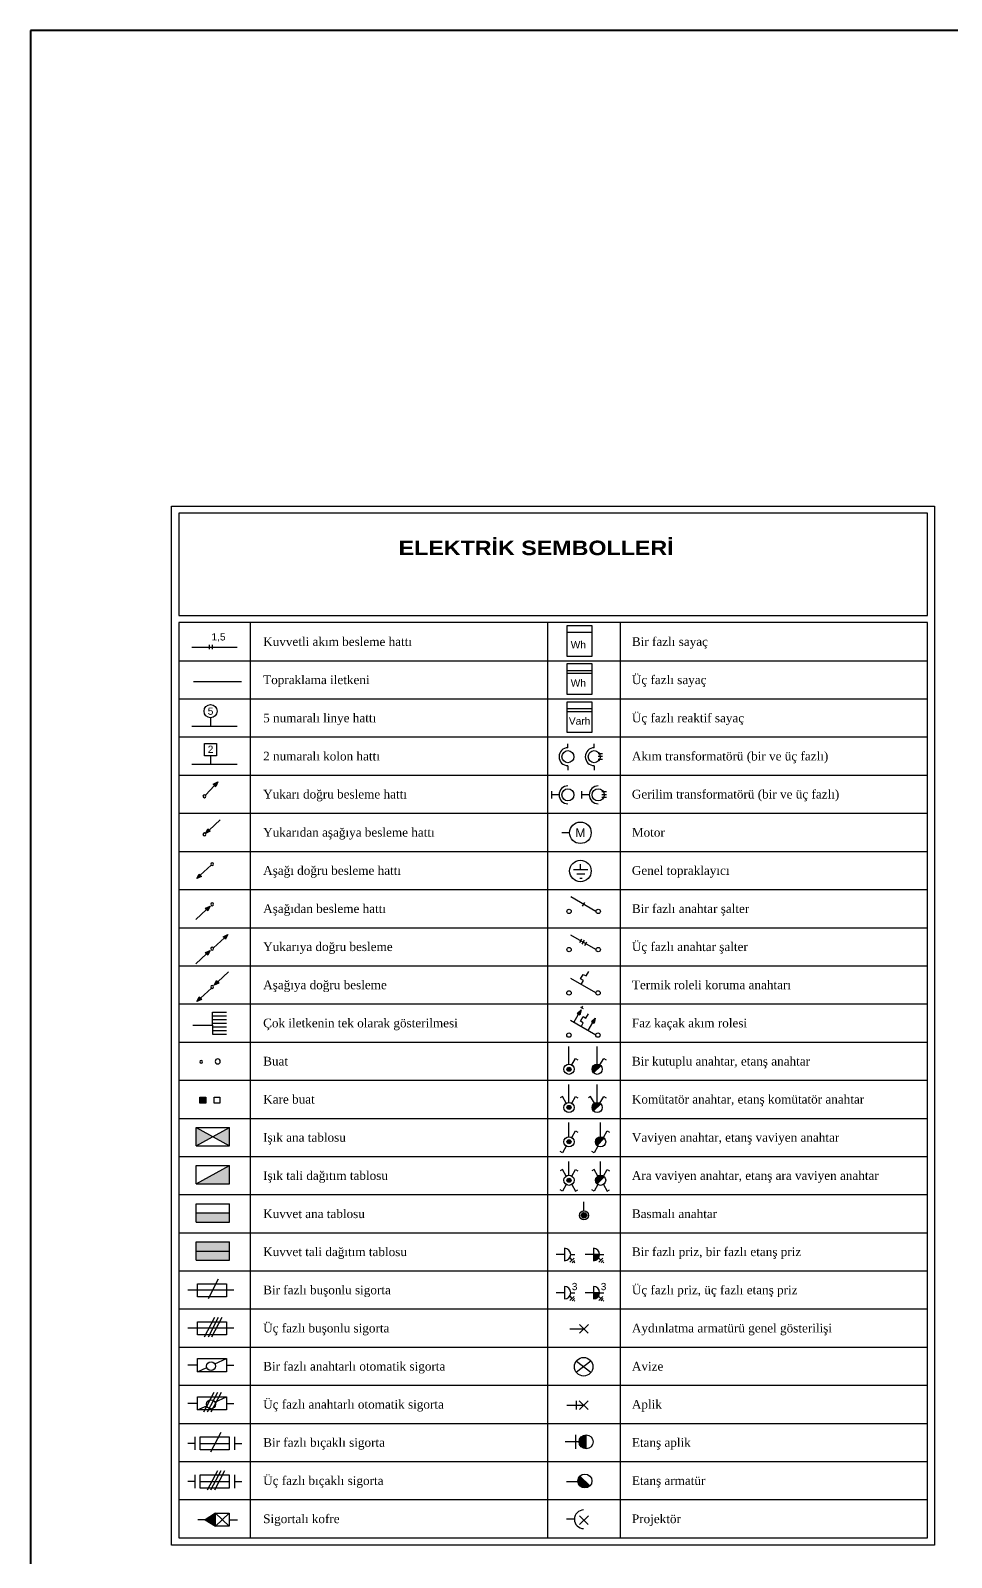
# Model space of a CAD drawing. Header units: metres. Extents: x 134072 to 172200, y 35728 to 38066.
# Drawn here: x 134072 to 134870, y 36742 to 38066 of the extents above; entities that cross this region are included whole.
import ezdxf
from ezdxf.enums import TextEntityAlignment as Align

# ---------------------------------------------------------------- set-up
doc = ezdxf.new("R2010")
doc.units = ezdxf.units.M
for name, color, linetype, lineweight in [('E-YAZI', 7, 'Continuous', 30), ('ELEKTRİK', 102, 'Continuous', 40), ('YAZI_02', 7, 'Continuous', 25)]:
    doc.layers.add(name, color=color, linetype=linetype, lineweight=lineweight)
doc.styles.add('baslik_6', font='', dxfattribs={"height": 13})
doc.styles.add('baslik_8', font='times.ttf', dxfattribs={"height": 12})
doc.styles.add('elektrik_02', font='arial.ttf', dxfattribs={"height": 10})
doc.styles.get('baslik_6').set_extended_font_data('Arial Black')

# ---------------------------------------------------------------- blocks, each defined once
blk = doc.blocks.new('cc1')
at = {"layer": 'YAZI_02'}
blk.add_line((0, 3), (0, -3), dxfattribs=at)
blk = doc.blocks.new('cc3')
at = {"layer": 'YAZI_02'}
for p, q in [((-4, 3), (-4, -3)), ((0, 3), (0, -3)), ((4, 3), (4, -3))]:
    blk.add_line(p, q, dxfattribs=at)

msp = doc.modelspace()

# ---------------------------------------------------------------- hatches: boundary and pattern name
at = {"layer": 'E-YAZI'}
for points in [[(134234.7, 37414.7), (134230.7, 37412.7), (134231.8, 37411.6), (134232.9, 37410.6)], [(134223.9, 37370), (134228.1, 37371.8), (134227, 37372.9), (134226, 37374)], [(134216.3, 37330.8), (134220.4, 37332.5), (134219.4, 37333.6), (134218.4, 37334.7)], [(134228.1, 37306.9), (134223.9, 37305.2), (134224.9, 37304), (134226, 37302.9)], [(134243.4, 37282.2), (134239.3, 37280.4), (134240.3, 37279.3), (134241.4, 37278.2)], [(134228.1, 37268.4), (134223.9, 37266.7), (134224.9, 37265.5), (134226, 37264.4)], [(134231.4, 37238.4), (134235.6, 37240.2), (134234.5, 37241.3), (134233.5, 37242.4)], [(134216.4, 37224.2), (134220.5, 37226), (134219.5, 37227.1), (134218.5, 37228.2)], [(134546.2, 37213.8), (134548.4, 37212.5), (134549.5, 37216.9)], [(134558.6, 37206.7), (134560.7, 37205.4), (134561.8, 37209.8)], [(134540.8, 37165.4, 1), (134537.2, 37165.4, 1)], [(134559, 37165.4, 0.198912), (134560.3, 37162.3), (134566.5, 37168.5, 0.668179)], [(134224.1, 37141.1), (134219.1, 37141.1), (134219.1, 37135.9), (134224.1, 37135.9)], [(134559, 37132.3, 0.198912), (134560.3, 37129.2), (134566.5, 37135.4, 0.668179)], [(134540.8, 37132.3, 1), (134537.2, 37132.3, 1)], [(134540.8, 37102.5, 1), (134537.2, 37102.5, 1)], [(134569.5, 37105.6, 0.668179), (134562, 37102.5, 0.198912), (134563.3, 37099.3)], [(134244.8, 37081.8), (134215.8, 37066), (134244.8, 37066)], [(134540.8, 37069.1, 1), (134537.2, 37069.1, 1)], [(134562, 37069.1, 0.198912), (134563.3, 37066), (134569.5, 37072.2, 0.668179)], [(134215.8, 37040.8), (134215.8, 37032.9), (134244.8, 37032.9), (134244.8, 37040.8)], [(134554.4, 37038.7, 1), (134549.6, 37038.7, 1)], [(134244.8, 37007.7), (134244.8, 37015.6), (134215.8, 37015.6), (134215.8, 37007.7)], [(134215.8, 37007.7), (134215.8, 36999.9), (134244.8, 36999.9), (134244.8, 37007.7)], [(134565.5, 37004.7), (134560.1, 37004.7), (134560.1, 36999.3, 0.414214)], [(134565.5, 36971.6), (134560.1, 36971.6), (134560.1, 36966.3, 0.414214)], [(134223.5, 36774.7), (134232.6, 36769), (134232.6, 36780.4)]]:
    msp.add_hatch(color=7, dxfattribs=at).paths.add_polyline_path(points)
h = msp.add_hatch(color=7, dxfattribs=at)
h.paths.add_polyline_path([(134215.8, 37099.1), (134230.3, 37107), (134215.8, 37114.8)])
h.paths.add_polyline_path([(134244.8, 37099.1), (134244.8, 37114.8), (134230.3, 37107)])
h = msp.add_hatch(color=7, dxfattribs=at)
edge = h.paths.add_edge_path()
edge.add_ellipse((134553.8, 36842.3), major_axis=(4.28, 4.28), ratio=1, start_angle=45, end_angle=225)
edge.add_line((134553.8, 36836.3), (134553.8, 36848.4))
h = msp.add_hatch(color=7, dxfattribs=at)
edge = h.paths.add_edge_path()
edge.add_ellipse((134552.8, 36808.3), major_axis=(-4.28, 4.28), ratio=1, start_angle=0, end_angle=180)
edge.add_line((134557, 36804), (134548.5, 36812.6))

# ---------------------------------------------------------------- linework, layer by layer
at = {"layer": 'E-YAZI', "color": 7}
for p, q in [((134194.4, 37653.9, 127785.9), (134855.9, 37653.9, 127785.9)), ((134194.4, 36752.7, 127785.9), (134194.4, 37653.9, 127785.9)), ((134855.9, 37653.9, 127785.9), (134855.9, 36752.7, 127785.9)), ((134849.6, 37647.6, 127785.9), (134200.7, 37647.6, 127785.9)), ((134200.7, 37647.6, 127785.9), (134200.7, 37559.1, 127785.9)), ((134849.6, 37559.1, 127785.9), (134849.6, 37647.6, 127785.9)), ((134200.7, 37559.1, 127785.9), (134849.6, 37559.1, 127785.9)), ((134849.6, 37552.8, 127785.9), (134200.7, 37552.8, 127785.9)), ((134200.7, 37552.8, 127785.9), (134200.7, 36759, 127785.9)), ((134262.6, 37552.8, 127785.9), (134262.6, 36759, 127785.9)), ((134520.4, 37552.8, 127785.9), (134520.4, 36759, 127785.9)), ((134583.4, 37552.8, 127785.9), (134583.4, 36759, 127785.9)), ((134849.6, 36759, 127785.9), (134849.6, 37552.8, 127785.9)), ((134227.2, 37533.5, 127785.9), (134227.2, 37529.7, 127785.9)), ((134229.7, 37533.5, 127785.9), (134229.7, 37529.7, 127785.9)), ((134537.4, 37544.4, 127785.9), (134558.8, 37544.4, 127785.9)), ((134200.7, 37519.7, 127785.9), (134849.6, 37519.7, 127785.9)), ((134212.1, 37531.6, 127785.9), (134251.3, 37531.6, 127785.9)), ((134537.4, 37511.3, 127785.9), (134558.8, 37511.3, 127785.9)), ((134537.4, 37508.8, 127785.9), (134558.8, 37508.8, 127785.9)), ((134213.5, 37501.6, 127785.9), (134255.2, 37501.6, 127785.9)), ((134200.7, 37486.7, 127785.9), (134849.6, 37486.7, 127785.9)), ((134228.3, 37470.3, 127785.9), (134228.3, 37463, 127785.9)), ((134537.4, 37478.2, 127785.9), (134558.8, 37478.2, 127785.9)), ((134537.4, 37475.7, 127785.9), (134558.8, 37475.7, 127785.9)), ((134200.7, 37453.6, 127785.9), (134849.6, 37453.6, 127785.9)), ((134212.1, 37463, 127785.9), (134251.3, 37463, 127785.9)), ((134223.1, 37447.8, 127785.9), (134233.6, 37447.8, 127785.9)), ((134223.1, 37437.2, 127785.9), (134223.1, 37447.8, 127785.9)), ((134233.6, 37447.8, 127785.9), (134233.6, 37437.2, 127785.9)), ((134538.1, 37444.2, 127785.9), (134538.1, 37447.7, 127785.9)), ((134560.9, 37444.2, 127785.9), (134560.9, 37447.7, 127785.9)), ((134564.2, 37439.4, 127785.9), (134568, 37439.4, 127785.9)), ((134212.1, 37429.9, 127785.9), (134251.3, 37429.9, 127785.9)), ((134233.6, 37437.2, 127785.9), (134223.1, 37437.2, 127785.9)), ((134228.3, 37437.2, 127785.9), (134228.3, 37429.9, 127785.9)), ((134538.1, 37428.7, 127785.9), (134538.1, 37424.9, 127785.9)), ((134560.9, 37428.7, 127785.9), (134560.9, 37424.9, 127785.9)), ((134564.2, 37436.9, 127785.9), (134568, 37436.9, 127785.9)), ((134564.2, 37434.4, 127785.9), (134568, 37434.4, 127785.9)), ((134200.7, 37420.5, 127785.9), (134849.6, 37420.5, 127785.9)), ((134230.7, 37412.7, 127785.9), (134234.7, 37414.7, 127785.9)), ((134234.7, 37414.7, 127785.9), (134232.9, 37410.6, 127785.9)), ((134223.9, 37403.1, 127785.9), (134231.8, 37411.6, 127785.9)), ((134231.8, 37411.6, 127785.9), (134230.7, 37412.7, 127785.9)), ((134231.8, 37411.6, 127785.9), (134232.9, 37410.6, 127785.9)), ((134530.3, 37403.4, 127785.9), (134524, 37403.4, 127785.9)), ((134556.5, 37403.4, 127785.9), (134550.2, 37403.4, 127785.9)), ((134567.6, 37406.3, 127785.9), (134571.4, 37406.3, 127785.9)), ((134567.6, 37403.8, 127785.9), (134571.4, 37403.8, 127785.9)), ((134567.6, 37401.3, 127785.9), (134571.4, 37401.3, 127785.9)), ((134200.7, 37387.4, 127785.9), (134849.6, 37387.4, 127785.9)), ((134223.9, 37370, 127785.9), (134226, 37374, 127785.9)), ((134227, 37372.9, 127785.9), (134226, 37374, 127785.9)), ((134236.5, 37381.6, 127785.9), (134227, 37372.9, 127785.9)), ((134228.1, 37371.8, 127785.9), (134223.9, 37370, 127785.9)), ((134227, 37372.9, 127785.9), (134228.1, 37371.8, 127785.9)), ((134200.7, 37354.4, 127785.9), (134849.6, 37354.4, 127785.9)), ((134216.3, 37330.8, 127785.9), (134218.4, 37334.7, 127785.9)), ((134219.4, 37333.6, 127785.9), (134218.4, 37334.7, 127785.9)), ((134228.9, 37342.4, 127785.9), (134219.4, 37333.6, 127785.9)), ((134219.4, 37333.6, 127785.9), (134220.4, 37332.5, 127785.9)), ((134542.8, 37338.7, 127785.9), (134555.4, 37338.7, 127785.9)), ((134545.7, 37334.9, 127785.9), (134552.6, 37334.9, 127785.9)), ((134549.1, 37338.7, 127785.9), (134549.1, 37343.2, 127785.9)), ((134200.7, 37321.3, 127785.9), (134849.6, 37321.3, 127785.9)), ((134220.4, 37332.5, 127785.9), (134216.3, 37330.8, 127785.9)), ((134548.5, 37331.1, 127785.9), (134550.4, 37331.1, 127785.9)), ((134562.4, 37302.3, 127785.9), (134540.6, 37314.9, 127785.9)), ((134215.5, 37295.3, 127785.9), (134224.9, 37304, 127785.9)), ((134223.9, 37305.2, 127785.9), (134228.1, 37306.9, 127785.9)), ((134224.9, 37304, 127785.9), (134223.9, 37305.2, 127785.9)), ((134224.9, 37304, 127785.9), (134226, 37302.9, 127785.9)), ((134228.1, 37306.9, 127785.9), (134226, 37302.9, 127785.9)), ((134200.7, 37288.2, 127785.9), (134849.6, 37288.2, 127785.9)), ((134239.3, 37280.4, 127785.9), (134243.4, 37282.2, 127785.9)), ((134243.4, 37282.2, 127785.9), (134241.4, 37278.2, 127785.9)), ((134562.4, 37269.2, 127785.9), (134540.6, 37281.8, 127785.9)), ((134223.9, 37266.7, 127785.9), (134228.1, 37268.4, 127785.9)), ((134228.1, 37268.4, 127785.9), (134226, 37264.4, 127785.9)), ((134230.9, 37270.6, 127785.9), (134240.3, 37279.3, 127785.9)), ((134240.3, 37279.3, 127785.9), (134239.3, 37280.4, 127785.9)), ((134240.3, 37279.3, 127785.9), (134241.4, 37278.2, 127785.9)), ((134200.7, 37255.1, 127785.9), (134849.6, 37255.1, 127785.9)), ((134215.5, 37256.8, 127785.9), (134224.9, 37265.5, 127785.9)), ((134224.9, 37265.5, 127785.9), (134223.9, 37266.7, 127785.9)), ((134224.9, 37265.5, 127785.9), (134226, 37264.4, 127785.9)), ((134231.4, 37238.4, 127785.9), (134233.5, 37242.4, 127785.9)), ((134234.5, 37241.3, 127785.9), (134233.5, 37242.4, 127785.9)), ((134244, 37250, 127785.9), (134234.5, 37241.3, 127785.9)), ((134234.5, 37241.3, 127785.9), (134235.6, 37240.2, 127785.9)), ((134562.4, 37231.6, 127785.9), (134540.5, 37244.2, 127785.9)), ((134549, 37243.8, 127785.9), (134551.3, 37247.7, 127785.9)), ((134551.5, 37242.3, 127785.9), (134549, 37243.8, 127785.9)), ((134549.6, 37239, 127785.9), (134551.5, 37242.3, 127785.9)), ((134551.3, 37247.7, 127785.9), (134553.8, 37246.3, 127785.9)), ((134553.8, 37246.3, 127785.9), (134556.1, 37250.2, 127785.9)), ((134216.4, 37224.2, 127785.9), (134218.5, 37228.2, 127785.9)), ((134219.5, 37227.1, 127785.9), (134218.5, 37228.2, 127785.9)), ((134229, 37235.8, 127785.9), (134219.5, 37227.1, 127785.9)), ((134235.6, 37240.2, 127785.9), (134231.4, 37238.4, 127785.9)), ((134200.7, 37222.1, 127785.9), (134849.6, 37222.1, 127785.9)), ((134220.5, 37226, 127785.9), (134216.4, 37224.2, 127785.9)), ((134219.5, 37227.1, 127785.9), (134220.5, 37226, 127785.9)), ((134229.9, 37203.7, 127785.9), (134229.9, 37214.8, 127785.9)), ((134229.9, 37214.8, 127785.9), (134242.2, 37214.8, 127785.9)), ((134549.5, 37216.9, 127785.9), (134546.2, 37213.8, 127785.9)), ((134549.5, 37216.9, 127785.9), (134548.4, 37212.5, 127785.9)), ((134549.1, 37219.2, 127785.9), (134551.3, 37218, 127785.9)), ((134550.2, 37218.6, 127785.9), (134551.1, 37220.2, 127785.9)), ((134212.8, 37203.7, 127785.9), (134229.9, 37203.7, 127785.9)), ((134229.9, 37211.7, 127785.9), (134242.2, 37211.7, 127785.9)), ((134229.9, 37208.5, 127785.9), (134242.2, 37208.5, 127785.9)), ((134229.9, 37205.4, 127785.9), (134242.2, 37205.4, 127785.9)), ((134229.9, 37203.7, 127785.9), (134229.9, 37195.9, 127785.9)), ((134229.9, 37202.2, 127785.9), (134242.2, 37202.2, 127785.9)), ((134229.9, 37202.2, 127785.9), (134242.2, 37202.2, 127785.9)), ((134562.2, 37195, 127785.9), (134540.4, 37207.6, 127785.9)), ((134543.2, 37206, 127785.9), (134547.3, 37213.1, 127785.9)), ((134546.2, 37213.8, 127785.9), (134548.4, 37212.5, 127785.9)), ((134548.9, 37207.1, 127785.9), (134551.2, 37211.1, 127785.9)), ((134551.4, 37205.7, 127785.9), (134548.9, 37207.1, 127785.9)), ((134549.5, 37202.3, 127785.9), (134551.4, 37205.7, 127785.9)), ((134551.2, 37211.1, 127785.9), (134553.7, 37209.6, 127785.9)), ((134553.7, 37209.6, 127785.9), (134555.9, 37213.5, 127785.9)), ((134555.5, 37198.9, 127785.9), (134559.6, 37206, 127785.9)), ((134561.8, 37209.8, 127785.9), (134558.6, 37206.7, 127785.9)), ((134558.6, 37206.7, 127785.9), (134560.7, 37205.4, 127785.9)), ((134561.8, 37209.8, 127785.9), (134560.7, 37205.4, 127785.9)), ((134200.7, 37189, 127785.9), (134849.6, 37189, 127785.9)), ((134229.9, 37199.1, 127785.9), (134242.2, 37199.1, 127785.9)), ((134229.9, 37195.9, 127785.9), (134242.2, 37195.9, 127785.9)), ((134539, 37169.8, 127785.9), (134539, 37185.2, 127785.9)), ((134541.4, 37169.1, 127785.9), (134544.7, 37174.8, 127785.9)), ((134544.7, 37174.8, 127785.9), (134546.6, 37173.7, 127785.9)), ((134563.4, 37169.8, 127785.9), (134563.4, 37185.2, 127785.9)), ((134565.8, 37169.1, 127785.9), (134569.2, 37174.8, 127785.9)), ((134569.2, 37174.8, 127785.9), (134571.1, 37173.7, 127785.9)), ((134560.3, 37162.3, 127785.9), (134566.5, 37168.5, 127785.9)), ((134200.7, 37155.9, 127785.9), (134849.6, 37155.9, 127785.9)), ((134539, 37136.7, 127785.9), (134539, 37152.1, 127785.9)), ((134563.4, 37136.7, 127785.9), (134563.4, 37152.1, 127785.9)), ((134533.3, 37141.7, 127785.9), (134531.4, 37140.6, 127785.9)), ((134536.6, 37136, 127785.9), (134533.3, 37141.7, 127785.9)), ((134541.4, 37136, 127785.9), (134544.7, 37141.7, 127785.9)), ((134544.7, 37141.7, 127785.9), (134546.6, 37140.6, 127785.9)), ((134557.7, 37141.7, 127785.9), (134555.8, 37140.6, 127785.9)), ((134561, 37136, 127785.9), (134557.7, 37141.7, 127785.9)), ((134560.3, 37129.2, 127785.9), (134566.5, 37135.4, 127785.9)), ((134565.8, 37136, 127785.9), (134569.2, 37141.7, 127785.9)), ((134569.2, 37141.7, 127785.9), (134571.1, 37140.6, 127785.9)), ((134200.7, 37122.8, 127785.9), (134849.6, 37122.8, 127785.9)), ((134215.8, 37099.1, 127785.9), (134244.8, 37114.8, 127785.9)), ((134215.8, 37114.8, 127785.9), (134244.8, 37099.1, 127785.9)), ((134215.8, 37114.8, 127785.9), (134244.8, 37114.8, 127785.9)), ((134215.8, 37099.1, 127785.9), (134215.8, 37114.8, 127785.9)), ((134244.8, 37099.1, 127785.9), (134244.8, 37114.8, 127785.9)), ((134539, 37106.9, 127785.9), (134539, 37119.3, 127785.9)), ((134541.4, 37106.1, 127785.9), (134544.7, 37111.9, 127785.9)), ((134544.7, 37111.9, 127785.9), (134546.6, 37110.8, 127785.9)), ((134566.4, 37106.9, 127785.9), (134566.4, 37119.3, 127785.9)), ((134568.8, 37106.1, 127785.9), (134572.1, 37111.9, 127785.9)), ((134572.1, 37111.9, 127785.9), (134574, 37110.8, 127785.9)), ((134215.8, 37099.1, 127785.9), (134244.8, 37099.1, 127785.9)), ((134536.6, 37098.8, 127785.9), (134533.3, 37093, 127785.9)), ((134564, 37098.8, 127785.9), (134560.7, 37093, 127785.9)), ((134563.3, 37099.3, 127785.9), (134569.5, 37105.6, 127785.9)), ((134200.7, 37089.8, 127785.9), (134849.6, 37089.8, 127785.9)), ((134533.3, 37093, 127785.9), (134531.4, 37094.1, 127785.9)), ((134539, 37073.5, 127785.9), (134539, 37085.5, 127785.9)), ((134560.7, 37093, 127785.9), (134558.8, 37094.1, 127785.9)), ((134566.4, 37073.5, 127785.9), (134566.4, 37085.5, 127785.9)), ((134215.8, 37066, 127785.9), (134215.8, 37081.8, 127785.9)), ((134215.8, 37081.8, 127785.9), (134244.8, 37081.8, 127785.9)), ((134215.8, 37066, 127785.9), (134244.8, 37081.8, 127785.9)), ((134244.8, 37066, 127785.9), (134244.8, 37081.8, 127785.9)), ((134533.3, 37078.5, 127785.9), (134531.4, 37077.4, 127785.9)), ((134536.6, 37072.8, 127785.9), (134533.3, 37078.5, 127785.9)), ((134541.4, 37072.8, 127785.9), (134544.7, 37078.5, 127785.9)), ((134544.7, 37078.5, 127785.9), (134546.6, 37077.4, 127785.9)), ((134560.7, 37078.5, 127785.9), (134558.8, 37077.4, 127785.9)), ((134564, 37072.8, 127785.9), (134560.7, 37078.5, 127785.9)), ((134563.3, 37066, 127785.9), (134569.5, 37072.2, 127785.9)), ((134568.8, 37072.8, 127785.9), (134572.1, 37078.5, 127785.9)), ((134572.1, 37078.5, 127785.9), (134574, 37077.4, 127785.9)), ((134200.7, 37056.7, 127785.9), (134849.6, 37056.7, 127785.9)), ((134215.8, 37066, 127785.9), (134244.8, 37066, 127785.9)), ((134533.3, 37059.7, 127785.9), (134531.4, 37060.8, 127785.9)), ((134536.6, 37065.4, 127785.9), (134533.3, 37059.7, 127785.9)), ((134541.4, 37065.4, 127785.9), (134544.7, 37059.7, 127785.9)), ((134544.7, 37059.7, 127785.9), (134546.6, 37060.8, 127785.9)), ((134560.7, 37059.7, 127785.9), (134558.8, 37060.8, 127785.9)), ((134564, 37065.4, 127785.9), (134560.7, 37059.7, 127785.9)), ((134568.8, 37065.4, 127785.9), (134572.1, 37059.7, 127785.9)), ((134572.1, 37059.7, 127785.9), (134574, 37060.8, 127785.9)), ((134215.8, 37048.7, 127785.9), (134244.8, 37048.7, 127785.9)), ((134215.8, 37032.9, 127785.9), (134215.8, 37048.7, 127785.9)), ((134244.8, 37032.9, 127785.9), (134244.8, 37048.7, 127785.9)), ((134552, 37042.7, 127785.9), (134552, 37050.3, 127785.9)), ((134215.8, 37032.9, 127785.9), (134244.8, 37032.9, 127785.9)), ((134200.7, 37023.6, 127785.9), (134849.6, 37023.6, 127785.9)), ((134215.8, 36999.9, 127785.9), (134215.8, 37015.6, 127785.9)), ((134215.8, 37015.6, 127785.9), (134244.8, 37015.6, 127785.9)), ((134244.8, 36999.9, 127785.9), (134244.8, 37015.6, 127785.9)), ((134535.1, 37004.7, 127785.9), (134527.9, 37004.7, 127785.9)), ((134535.1, 37010.1, 127785.9), (134535.1, 36999.3, 127785.9)), ((134540.5, 37004.7, 127785.9), (134544.1, 37004.7, 127785.9)), ((134560.1, 37004.7, 127785.9), (134552.9, 37004.7, 127785.9)), ((134560.1, 37010.1, 127785.9), (134560.1, 36999.3, 127785.9)), ((134565.5, 37004.7, 127785.9), (134560.1, 37004.7, 127785.9)), ((134565.5, 37004.7, 127785.9), (134569.1, 37004.7, 127785.9)), ((134200.7, 36990.5, 127785.9), (134849.6, 36990.5, 127785.9)), ((134215.8, 36999.9, 127785.9), (134244.8, 36999.9, 127785.9)), ((134539.6, 37001.8, 127785.9), (134541.6, 36999.7, 127785.9)), ((134539.8, 36998, 127785.9), (134543.4, 37001.5, 127785.9)), ((134541.7, 36997.7, 127785.9), (134543.7, 36999.6, 127785.9)), ((134543.6, 36997.4, 127785.9), (134544.1, 36998, 127785.9)), ((134564.6, 37001.8, 127785.9), (134566.7, 36999.7, 127785.9)), ((134564.9, 36998, 127785.9), (134568.4, 37001.5, 127785.9)), ((134566.8, 36997.7, 127785.9), (134568.7, 36999.6, 127785.9)), ((134568.6, 36997.4, 127785.9), (134569.2, 36998, 127785.9)), ((134217, 36979.4, 127785.9), (134242.2, 36979.4, 127785.9)), ((134217, 36968.1, 127785.9), (134217, 36979.4, 127785.9)), ((134235, 36983.2, 127785.9), (134226.1, 36966.2, 127785.9)), ((134242.2, 36979.4, 127785.9), (134242.2, 36968.1, 127785.9)), ((134535.1, 36977, 127785.9), (134535.1, 36966.3, 127785.9)), ((134560.1, 36977, 127785.9), (134560.1, 36966.3, 127785.9)), ((134242.2, 36968.1, 127785.9), (134217, 36968.1, 127785.9)), ((134535.1, 36971.6, 127785.9), (134527.9, 36971.6, 127785.9)), ((134539.6, 36968.7, 127785.9), (134541.6, 36966.7, 127785.9)), ((134539.8, 36964.9, 127785.9), (134543.4, 36968.4, 127785.9)), ((134540.5, 36971.6, 127785.9), (134544.1, 36971.6, 127785.9)), ((134541.7, 36964.6, 127785.9), (134543.7, 36966.6, 127785.9)), ((134543.6, 36964.3, 127785.9), (134544.1, 36964.9, 127785.9)), ((134560.1, 36971.6, 127785.9), (134552.9, 36971.6, 127785.9)), ((134565.5, 36971.6, 127785.9), (134560.1, 36971.6, 127785.9)), ((134564.6, 36968.7, 127785.9), (134566.7, 36966.7, 127785.9)), ((134564.9, 36964.9, 127785.9), (134568.4, 36968.4, 127785.9)), ((134565.5, 36971.6, 127785.9), (134569.1, 36971.6, 127785.9)), ((134566.8, 36964.6, 127785.9), (134568.7, 36966.6, 127785.9)), ((134568.6, 36964.3, 127785.9), (134569.2, 36964.9, 127785.9)), ((134200.7, 36957.5, 127785.9), (134849.6, 36957.5, 127785.9)), ((134231.8, 36950.1, 127785.9), (134222.9, 36933.1, 127785.9)), ((134235, 36950.1, 127785.9), (134226.1, 36933.1, 127785.9)), ((134238.1, 36950.1, 127785.9), (134229.2, 36933.1, 127785.9)), ((134217, 36935, 127785.9), (134217, 36946.4, 127785.9)), ((134217, 36946.4, 127785.9), (134242.2, 36946.4, 127785.9)), ((134242.2, 36946.4, 127785.9), (134242.2, 36935, 127785.9)), ((134552, 36940.1, 127785.9), (134539.6, 36940.1, 127785.9)), ((134548.1, 36943.9, 127785.9), (134555.7, 36936.4, 127785.9)), ((134555.8, 36943.9, 127785.9), (134548.2, 36936.4, 127785.9)), ((134200.7, 36924.4, 127785.9), (134849.6, 36924.4, 127785.9)), ((134242.2, 36935, 127785.9), (134217, 36935, 127785.9)), ((134217, 36914.4, 127785.9), (134242.2, 36914.4, 127785.9)), ((134217, 36903, 127785.9), (134217, 36914.4, 127785.9)), ((134232, 36909.8, 127785.9), (134242.2, 36914.4, 127785.9)), ((134242.2, 36914.4, 127785.9), (134242.2, 36903, 127785.9)), ((134558, 36912.1, 127785.9), (134545.4, 36902.6, 127785.9)), ((134545.4, 36912.1, 127785.9), (134558, 36902.6, 127785.9)), ((134217, 36908.7, 127785.9), (134208.7, 36908.7, 127785.9)), ((134217, 36903, 127785.9), (134225.1, 36906.7, 127785.9)), ((134242.2, 36903, 127785.9), (134217, 36903, 127785.9)), ((134242.2, 36908.7, 127785.9), (134248.4, 36908.7, 127785.9)), ((134200.7, 36891.3, 127785.9), (134849.6, 36891.3, 127785.9)), ((134231.2, 36885.1, 127785.9), (134222.3, 36868.1, 127785.9)), ((134234.3, 36885.1, 127785.9), (134225.5, 36868.1, 127785.9)), ((134237.5, 36885.1, 127785.9), (134228.6, 36868.1, 127785.9)), ((134217, 36875.6, 127785.9), (134208.7, 36875.6, 127785.9)), ((134217, 36870, 127785.9), (134217, 36881.3, 127785.9)), ((134217, 36881.3, 127785.9), (134242.2, 36881.3, 127785.9)), ((134217, 36870, 127785.9), (134225.1, 36873.6, 127785.9)), ((134242.2, 36870, 127785.9), (134217, 36870, 127785.9)), ((134232, 36876.7, 127785.9), (134242.2, 36881.3, 127785.9)), ((134242.2, 36881.3, 127785.9), (134242.2, 36870, 127785.9)), ((134242.2, 36875.6, 127785.9), (134248.4, 36875.6, 127785.9)), ((134551.7, 36873.9, 127785.9), (134537.2, 36873.9, 127785.9)), ((134545.4, 36870.2, 127785.9), (134545.4, 36877.8, 127785.9)), ((134547.9, 36877.8, 127785.9), (134555.5, 36870.2, 127785.9)), ((134555.6, 36877.8, 127785.9), (134548, 36870.2, 127785.9)), ((134200.7, 36858.2, 127785.9), (134849.6, 36858.2, 127785.9)), ((134214.9, 36835.2, 127785.9), (134214.9, 36846.5, 127785.9)), ((134219.3, 36846.5, 127785.9), (134244.5, 36846.5, 127785.9)), ((134219.3, 36835.2, 127785.9), (134219.3, 36846.5, 127785.9)), ((134237.3, 36850.3, 127785.9), (134228.4, 36833.3, 127785.9)), ((134244.5, 36846.5, 127785.9), (134244.5, 36835.2, 127785.9)), ((134249, 36846.5, 127785.9), (134249, 36835.2, 127785.9)), ((134544.8, 36836.3, 127785.9), (134544.8, 36848.4, 127785.9)), ((134553.8, 36836.3, 127785.9), (134553.8, 36848.4, 127785.9)), ((134244.5, 36835.2, 127785.9), (134219.3, 36835.2, 127785.9)), ((134553.8, 36842.3, 127785.9), (134535.7, 36842.3, 127785.9)), ((134200.7, 36825.2, 127785.9), (134849.6, 36825.2, 127785.9)), ((134234.2, 36817.2, 127785.9), (134225.3, 36800.2, 127785.9)), ((134237.3, 36817.2, 127785.9), (134228.4, 36800.2, 127785.9)), ((134237.3, 36817.2, 127785.9), (134228.4, 36800.2, 127785.9)), ((134240.5, 36817.2, 127785.9), (134231.6, 36800.2, 127785.9)), ((134214.9, 36802.1, 127785.9), (134214.9, 36813.5, 127785.9)), ((134219.3, 36802.1, 127785.9), (134219.3, 36813.5, 127785.9)), ((134219.3, 36813.5, 127785.9), (134244.5, 36813.5, 127785.9)), ((134244.5, 36813.5, 127785.9), (134244.5, 36802.1, 127785.9)), ((134249, 36813.5, 127785.9), (134249, 36802.1, 127785.9)), ((134546.7, 36807.7, 127785.9), (134536.8, 36807.7, 127785.9)), ((134557, 36804, 127785.9), (134548.5, 36812.6, 127785.9)), ((134200.7, 36792.1, 127785.9), (134849.6, 36792.1, 127785.9)), ((134244.5, 36802.1, 127785.9), (134219.3, 36802.1, 127785.9)), ((134232.6, 36780.4, 127785.9), (134244.5, 36780.4, 127785.9)), ((134232.6, 36769, 127785.9), (134232.6, 36780.4, 127785.9)), ((134244.5, 36780.4, 127785.9), (134232.6, 36769, 127785.9)), ((134232.6, 36780.4, 127785.9), (134244.5, 36769, 127785.9)), ((134244.5, 36780.4, 127785.9), (134244.5, 36769, 127785.9)), ((134548.1, 36778.1, 127785.9), (134555.7, 36770.6, 127785.9)), ((134555.8, 36778.1, 127785.9), (134548.2, 36770.6, 127785.9)), ((134244.5, 36769, 127785.9), (134232.6, 36769, 127785.9)), ((134543.7, 36775.1, 127785.9), (134536.8, 36775.1, 127785.9)), ((134855.9, 36752.7, 127785.9), (134194.4, 36752.7, 127785.9)), ((134200.7, 36759, 127785.9), (134849.6, 36759, 127785.9))]:
    msp.add_line(p, q, dxfattribs=at)
at = {"layer": 'E-YAZI', "color": 7, "elevation": 127785.9}
for points in [[(134537.4, 37550.2), (134558.8, 37550.2), (134558.8, 37523.5), (134537.4, 37523.5)], [(134537.4, 37517.2), (134558.8, 37517.2), (134558.8, 37490.4), (134537.4, 37490.4)], [(134537.4, 37484.1), (134558.8, 37484.1), (134558.8, 37457.4), (134537.4, 37457.4)], [(134219.1, 37141.1), (134224.1, 37141.1), (134224.1, 37135.9), (134219.1, 37135.9)], [(134231.3, 37141.1), (134236.3, 37141.1), (134236.3, 37135.9), (134231.3, 37135.9)]]:
    msp.add_lwpolyline(points, close=True, dxfattribs=at)
for points in [[(134524, 37400.2), (134524, 37406.5)], [(134550.2, 37400.2), (134550.2, 37406.5)], [(134539.6, 37370.5), (134532.8, 37370.5)], [(134215.8, 37040.8), (134244.8, 37040.8)], [(134215.8, 37007.7), (134244.8, 37007.7)], [(134248.4, 36973.8), (134208.7, 36973.8)], [(134248.4, 36940.7), (134208.7, 36940.7)], [(134214.9, 36840.9), (134208.7, 36840.9)], [(134219.3, 36840.9), (134244.5, 36840.9)], [(134249, 36840.9), (134255.4, 36840.9)], [(134214.9, 36807.8), (134208.7, 36807.8)], [(134219.3, 36807.8), (134244.5, 36807.8)], [(134249, 36807.8), (134255.4, 36807.8)], [(134232.6, 36780.4), (134223.5, 36774.7), (134232.6, 36769)], [(134223.5, 36774.7), (134217.4, 36774.7)], [(134244.5, 36774.7), (134251.7, 36774.7)]]:
    msp.add_lwpolyline(points, dxfattribs=at)
at = {"layer": 'E-YAZI', "color": 7}
for centre, radius in [((134228.3, 37476, 127785.9), 5.67), ((134538.1, 37436.5, 127785.9), 5.23), ((134560.9, 37436.5, 127785.9), 5.23), ((134538.1, 37403.4, 127785.9), 5.23), ((134564.3, 37403.4, 127785.9), 5.23), ((134548.9, 37370.5, 127785.9), 9.33), ((134548.9, 37337.4, 127785.9), 9.33), ((134539.1, 37302.3, 127785.9), 1.89), ((134564.3, 37302.3, 127785.9), 1.89), ((134539.1, 37269.2, 127785.9), 1.89), ((134564.3, 37269.2, 127785.9), 1.89), ((134539, 37231.6, 127785.9), 1.89), ((134564.2, 37231.6, 127785.9), 1.89), ((134538.9, 37195, 127785.9), 1.89), ((134564.1, 37195, 127785.9), 1.89), ((134539, 37165.4, 127785.9), 4.41), ((134539, 37165.4, 127785.9), 1.76), ((134563.4, 37165.4, 127785.9), 4.41), ((134539, 37132.3, 127785.9), 4.41), ((134563.4, 37132.3, 127785.9), 4.41), ((134539, 37132.3, 127785.9), 1.76), ((134539, 37102.5, 127785.9), 4.41), ((134539, 37102.5, 127785.9), 1.76), ((134566.4, 37102.5, 127785.9), 4.41), ((134539, 37069.1, 127785.9), 4.41), ((134539, 37069.1, 127785.9), 1.76), ((134566.4, 37069.1, 127785.9), 4.41), ((134552, 37038.7, 127785.9), 4.03), ((134552, 37038.7, 127785.9), 2.42), ((134228.7, 36907.9, 127785.9), 3.78), ((134551.7, 36907.4, 127785.9), 8.05), ((134228.7, 36874.8, 127785.9), 3.78), ((134553.8, 36842.3, 127785.9), 6.05), ((134552.8, 36808.3, 127785.9), 6.05)]:
    msp.add_circle(centre, radius, dxfattribs=at)
for centre, radius, start, end in [((134538.1, 37436.5, 127785.9), 7.75, 90, 270), ((134560.9, 37436.5, 127785.9), 7.75, 90, 270), ((134223, 37402.2, 127785.9), 1.26, 0, 180), ((134223, 37402.2, 127785.9), 1.26, 180, 0), ((134538.1, 37403.4, 127785.9), 7.75, 90, 270), ((134564.3, 37403.4, 127785.9), 7.75, 90, 270), ((134223, 37369.1, 127785.9), 1.26, 0, 180), ((134223, 37369.1, 127785.9), 1.26, 180, 0), ((134229.7, 37343.3, 127785.9), 1.26, 0, 180), ((134229.7, 37343.3, 127785.9), 1.26, 180, 0), ((134229.7, 37308.5, 127785.9), 1.26, 0, 180), ((134229.7, 37308.5, 127785.9), 1.26, 180, 0), ((134229.7, 37270, 127785.9), 1.26, 0, 180), ((134229.7, 37270, 127785.9), 1.26, 180, 0), ((134229.7, 37236.8, 127785.9), 1.26, 0, 180), ((134229.7, 37236.8, 127785.9), 1.26, 180, 0), ((134220.2, 37171.8, 127785.9), 1.26, 0, 180), ((134220.2, 37171.8, 127785.9), 1.26, 180, 0), ((134234.5, 37172.2, 127785.9), 2.2, 0, 180), ((134234.5, 37172.2, 127785.9), 2.2, 180, 0), ((134535.1, 37004.7, 127785.9), 5.39, 270, 90), ((134560.1, 37004.7, 127785.9), 5.39, 270, 90), ((134535.1, 36971.6, 127785.9), 5.39, 270, 90), ((134560.1, 36971.6, 127785.9), 5.39, 270, 90), ((134551.7, 36775.1, 127785.9), 8.05, 90, 270)]:
    msp.add_arc(centre, radius, start, end, dxfattribs=at)
at = {"layer": 'ELEKTRİK'}
for p, q in [((135359.3, 38066.3, 127785.9), (134072.3, 38066.3, 127785.9)), ((134072.3, 38066.3, 127785.9), (134072.3, 35728.3, 127785.9))]:
    msp.add_line(p, q, dxfattribs=at)

# ---------------------------------------------------------------- block references
at = {"layer": 'E-YAZI', "color": 7, "xscale": 0.6299999999999999, "yscale": 0.6299999999999999, "zscale": 0.6299999999999999}
for name, p, rotation in [('cc1', (134551.5, 37308.5, 127785.9), 329.9999999952851), ('cc3', (134551.4, 37275.6, 127785.9), 149.9999999952851)]:
    msp.add_blockref(name, p, dxfattribs=dict(at, rotation=rotation))

# ---------------------------------------------------------------- texts
at = {"layer": 'E-YAZI', "color": 7}
for s, height, style, p in [('ELEKTRİK SEMBOLLERİ', 12.6, 'baslik_6', (134391.3, 37611.3, 127785.9)), ('1,5', 6.3, 'elektrik_02', (134229.1, 37537.3, 127785.9)), ('Wh', 6.3, 'elektrik_02', (134540.5, 37530.4, 127785.9)), ('Wh', 6.3, 'elektrik_02', (134540.5, 37497.3, 127785.9)), ('Varh', 6.3, 'elektrik_02', (134538.9, 37464.3, 127785.9)), ('3', 6.3, 'elektrik_02', (134541.4, 36973.8, 127785.9)), ('3', 6.3, 'elektrik_02', (134566.5, 36973.8, 127785.9))]:
    msp.add_text(s, height=height, dxfattribs=dict(at, style=style)).set_placement(p)
at = {"layer": 'E-YAZI', "color": 7, "style": 'baslik_8'}
for s, p in [('Kuvvetli akım besleme hattı', (134273.9, 37536.3, 127785.9)), ('Bir fazlı sayaç', (134593.5, 37536.3, 127785.9)), ('Topraklama iletkeni', (134273.9, 37503.2, 127785.9)), ('Üç fazlı sayaç', (134593.5, 37503.2, 127785.9)), ('5 numaralı linye hattı', (134273.9, 37470.1, 127785.9)), ('Üç fazlı reaktif sayaç', (134593.5, 37470.1, 127785.9)), ('2 numaralı kolon hattı', (134273.9, 37437, 127785.9)), ('Akım transformatörü (bir ve üç fazlı)', (134593.5, 37437, 127785.9)), ('Yukarı doğru besleme hattı', (134273.9, 37404, 127785.9)), ('Gerilim transformatörü (bir ve üç fazlı)', (134593.5, 37404, 127785.9)), ('Yukarıdan aşağıya besleme hattı', (134273.9, 37370.9, 127785.9)), ('Motor', (134593.5, 37370.9, 127785.9)), ('Aşağı doğru besleme hattı', (134273.9, 37337.8, 127785.9)), ('Genel topraklayıcı', (134593.5, 37337.8, 127785.9)), ('Aşağıdan besleme hattı', (134273.9, 37304.7, 127785.9)), ('Bir fazlı anahtar şalter', (134593.5, 37304.7, 127785.9)), ('Yukarıya doğru besleme', (134273.9, 37271.7, 127785.9)), ('Üç fazlı anahtar şalter', (134593.5, 37271.7, 127785.9)), ('Aşağıya doğru besleme', (134273.9, 37238.6, 127785.9)), ('Termik roleli koruma anahtarı', (134593.5, 37238.6, 127785.9)), ('Çok iletkenin tek olarak gösterilmesi', (134273.9, 37205.5, 127785.9)), ('Faz kaçak akım rolesi', (134593.5, 37205.5, 127785.9)), ('Buat', (134273.9, 37172.4, 127785.9)), ('Bir kutuplu anahtar, etanş anahtar', (134593.5, 37172.4, 127785.9)), ('Kare buat', (134273.9, 37139.4, 127785.9)), ('Komütatör anahtar, etanş komütatör anahtar', (134593.5, 37139.4, 127785.9)), ('Işık ana tablosu', (134273.9, 37106.3, 127785.9)), ('Vaviyen anahtar, etanş vaviyen anahtar', (134593.5, 37106.3, 127785.9)), ('Işık tali dağıtım tablosu', (134273.9, 37073.2, 127785.9)), ('Ara vaviyen anahtar, etanş ara vaviyen anahtar', (134593.5, 37073.2, 127785.9)), ('Kuvvet ana tablosu', (134273.9, 37040.1, 127785.9)), ('Basmalı anahtar', (134593.5, 37040.1, 127785.9)), ('Kuvvet tali dağıtım tablosu', (134273.9, 37007.1, 127785.9)), ('Bir fazlı priz, bir fazlı etanş priz', (134593.5, 37007.1, 127785.9)), ('Bir fazlı buşonlu sigorta', (134273.9, 36974, 127785.9)), ('Üç fazlı priz, üç fazlı etanş priz', (134593.5, 36974, 127785.9)), ('Üç fazlı buşonlu sigorta', (134273.9, 36940.9, 127785.9)), ('Aydınlatma armatürü genel gösterilişi', (134593.5, 36940.9, 127785.9)), ('Bir fazlı anahtarlı otomatik sigorta', (134273.9, 36907.8, 127785.9)), ('Avize', (134593.5, 36907.8, 127785.9)), ('Üç fazlı anahtarlı otomatik sigorta', (134273.9, 36874.8, 127785.9)), ('Aplik', (134593.5, 36874.8, 127785.9)), ('Bir fazlı bıçaklı sigorta', (134273.9, 36841.7, 127785.9)), ('Etanş aplik', (134593.5, 36841.7, 127785.9)), ('Üç fazlı bıçaklı sigorta', (134273.9, 36808.6, 127785.9)), ('Etanş armatür', (134593.5, 36808.6, 127785.9)), ('Sigortalı kofre', (134273.9, 36775.5, 127785.9)), ('Projektör', (134593.5, 36775.5, 127785.9))]:
    msp.add_text(s, height=7.56, dxfattribs=at).set_placement(p, align=Align.MIDDLE_LEFT)
at = {"layer": 'E-YAZI', "color": 7, "style": 'elektrik_02'}
for s, height, p in [('5', 6.3, (134228.3, 37476, 127785.9)), ('2', 6.3, (134228.3, 37442.9, 127785.9)), ('M', 7.56, (134548.9, 37370.5, 127785.9))]:
    msp.add_text(s, height=height, dxfattribs=at).set_placement(p, align=Align.MIDDLE_CENTER)

doc.saveas('drawing.dxf')
